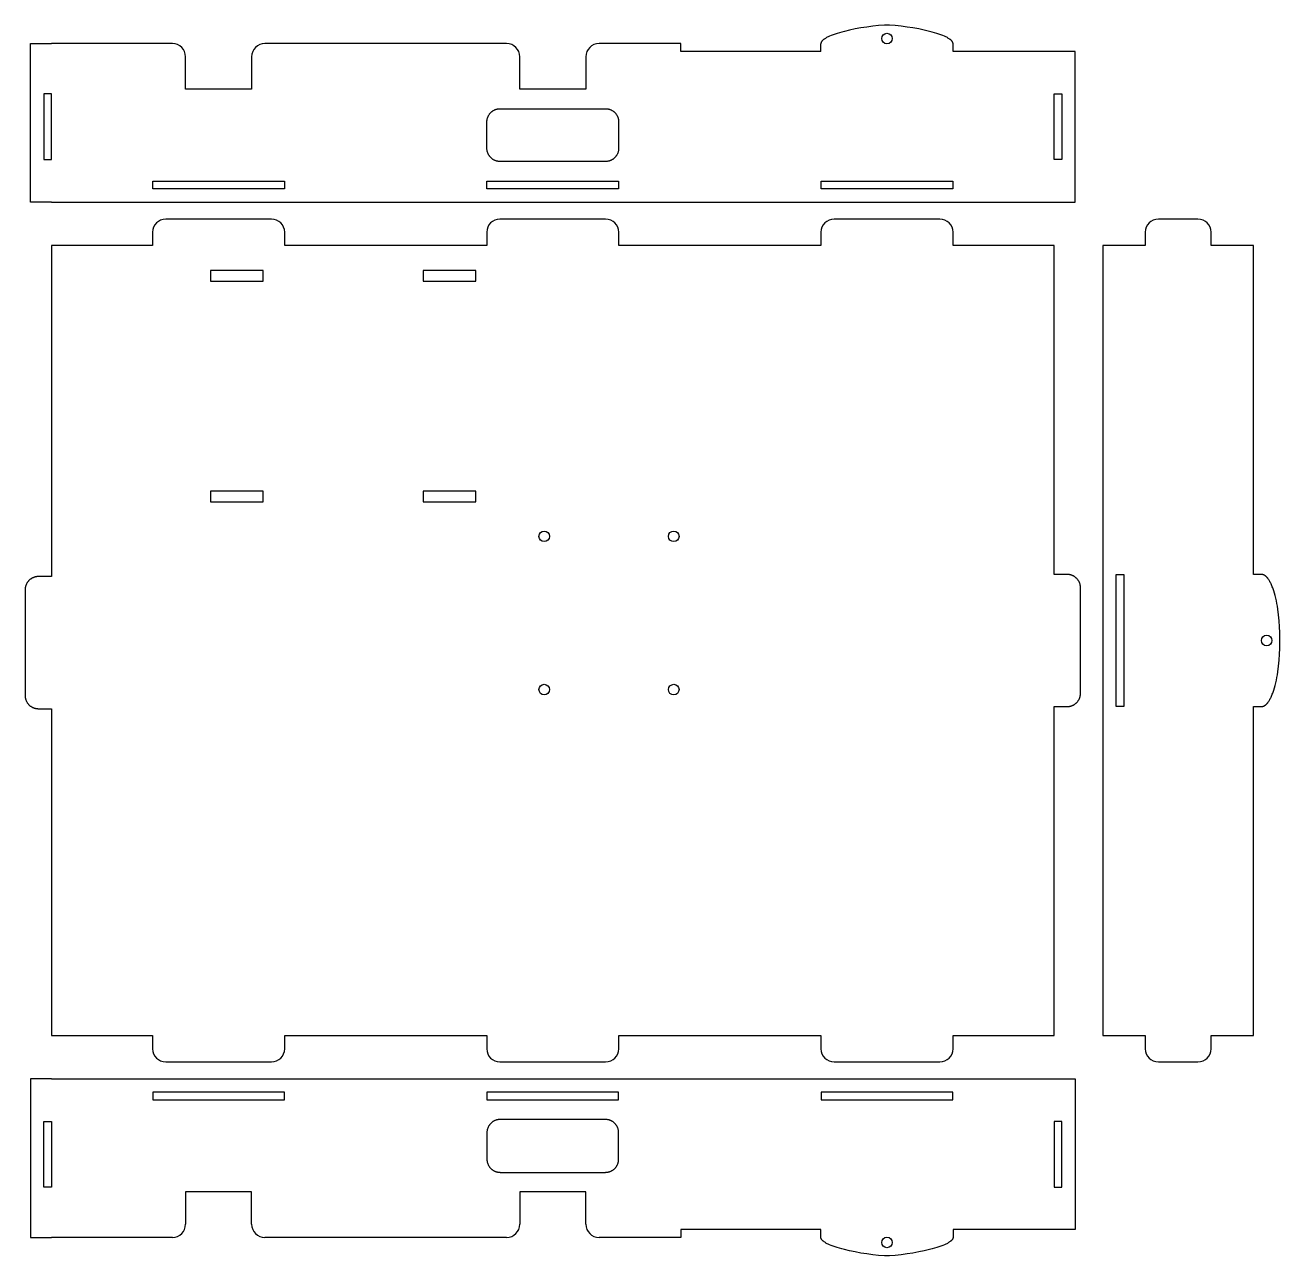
# Model space of a CAD drawing. Extents: x -843 to 66, y -43 to 423.
# Drawn here: x -409.2 to 65.7, y -43 to 422.8 of the extents above; entities that cross this region are included whole.
import ezdxf

# ---------------------------------------------------------------- set-up
doc = ezdxf.new("R2010")
doc.units = 0
doc.layers.add('MAKE2D$VISIBLE$LINES', color=7, linetype='CONTINUOUS')

msp = doc.modelspace()

# ---------------------------------------------------------------- linework, layer by layer
at = {"layer": 'MAKE2D$VISIBLE$LINES'}
for p, q in [((-84.01, 422.85), (-86.17, 422.65)), ((-82.01, 422.85), (-84.01, 422.85)), ((-79.86, 422.65), (-82.01, 422.85)), ((-106.1, 417.96), (-106.33, 417.83)), ((-105.86, 418.1), (-106.1, 417.96)), ((-105.6, 418.23), (-105.86, 418.1)), ((-105.33, 418.37), (-105.6, 418.23)), ((-105.05, 418.5), (-105.33, 418.37)), ((-104.75, 418.64), (-105.05, 418.5)), ((-104.1, 418.91), (-104.75, 418.64)), ((-103.4, 419.18), (-104.1, 418.91)), ((-102.65, 419.45), (-103.4, 419.18)), ((-101.84, 419.71), (-102.65, 419.45)), ((-100.99, 419.97), (-101.84, 419.71)), ((-100.08, 420.22), (-100.99, 419.97)), ((-99.14, 420.47), (-100.08, 420.22)), ((-97.15, 420.94), (-99.14, 420.47)), ((-95.04, 421.37), (-97.15, 420.94)), ((-92.85, 421.76), (-95.04, 421.37)), ((-90.62, 422.1), (-92.85, 421.76)), ((-88.38, 422.4), (-90.62, 422.1)), ((-86.17, 422.65), (-88.38, 422.4)), ((-77.65, 422.4), (-79.86, 422.65)), ((-75.41, 422.1), (-77.65, 422.4)), ((-73.18, 421.76), (-75.41, 422.1)), ((-70.99, 421.37), (-73.18, 421.76)), ((-68.88, 420.94), (-70.99, 421.37)), ((-66.89, 420.47), (-68.88, 420.94)), ((-65.95, 420.22), (-66.89, 420.47)), ((-65.04, 419.97), (-65.95, 420.22)), ((-64.19, 419.71), (-65.04, 419.97)), ((-63.38, 419.45), (-64.19, 419.71)), ((-62.63, 419.18), (-63.38, 419.45)), ((-61.93, 418.91), (-62.63, 419.18)), ((-61.28, 418.64), (-61.93, 418.91)), ((-60.98, 418.5), (-61.28, 418.64)), ((-60.7, 418.37), (-60.98, 418.5)), ((-60.42, 418.23), (-60.7, 418.37)), ((-60.17, 418.1), (-60.42, 418.23)), ((-59.93, 417.96), (-60.17, 418.1)), ((-59.7, 417.83), (-59.93, 417.96)), ((-407.2, 355.85), (-407.2, 415.85)), ((-407.2, 415.85), (-399.2, 415.85)), ((-353.46, 415.85), (-399.2, 415.85)), ((-226.99, 415.85), (-318.46, 415.85)), ((-161.09, 415.85), (-191.99, 415.85)), ((-161.09, 412.85), (-161.09, 415.85)), ((-108, 416.01), (-108.01, 415.99)), ((-108.01, 415.99), (-108.01, 415.96)), ((-108.01, 415.96), (-108.01, 415.93)), ((-108.01, 415.93), (-108.01, 415.9)), ((-108.01, 415.9), (-108.01, 415.87)), ((-108.01, 415.87), (-108.01, 415.85)), ((-108.01, 415.85), (-108.01, 415.75)), ((-108.01, 412.85), (-108.01, 415.75)), ((-107.99, 416.07), (-108, 416.04)), ((-108, 416.04), (-108, 416.01)), ((-107.98, 416.1), (-107.99, 416.07)), ((-107.97, 416.16), (-107.98, 416.13)), ((-107.98, 416.13), (-107.98, 416.1)), ((-107.96, 416.19), (-107.97, 416.16)), ((-107.95, 416.22), (-107.96, 416.19)), ((-107.94, 416.24), (-107.95, 416.22)), ((-107.93, 416.27), (-107.94, 416.24)), ((-107.92, 416.3), (-107.93, 416.27)), ((-107.91, 416.33), (-107.92, 416.3)), ((-107.89, 416.36), (-107.91, 416.33)), ((-107.88, 416.39), (-107.89, 416.36)), ((-107.86, 416.42), (-107.88, 416.39)), ((-107.85, 416.45), (-107.86, 416.42)), ((-107.83, 416.48), (-107.85, 416.45)), ((-107.81, 416.51), (-107.83, 416.48)), ((-107.79, 416.54), (-107.81, 416.51)), ((-107.77, 416.57), (-107.79, 416.54)), ((-107.75, 416.6), (-107.77, 416.57)), ((-107.71, 416.67), (-107.75, 416.6)), ((-107.66, 416.73), (-107.71, 416.67)), ((-107.61, 416.79), (-107.66, 416.73)), ((-107.56, 416.85), (-107.61, 416.79)), ((-107.5, 416.91), (-107.56, 416.85)), ((-107.44, 416.98), (-107.5, 416.91)), ((-107.38, 417.04), (-107.44, 416.98)), ((-107.31, 417.11), (-107.38, 417.04)), ((-107.24, 417.17), (-107.31, 417.11)), ((-107.17, 417.23), (-107.24, 417.17)), ((-107.09, 417.3), (-107.17, 417.23)), ((-107.01, 417.36), (-107.09, 417.3)), ((-106.92, 417.43), (-107.01, 417.36)), ((-106.74, 417.56), (-106.92, 417.43)), ((-106.54, 417.69), (-106.74, 417.56)), ((-106.33, 417.83), (-106.54, 417.69)), ((-59.49, 417.69), (-59.7, 417.83)), ((-59.29, 417.56), (-59.49, 417.69)), ((-59.11, 417.43), (-59.29, 417.56)), ((-59.02, 417.36), (-59.11, 417.43)), ((-58.94, 417.3), (-59.02, 417.36)), ((-58.86, 417.23), (-58.94, 417.3)), ((-58.79, 417.17), (-58.86, 417.23)), ((-58.72, 417.11), (-58.79, 417.17)), ((-58.65, 417.04), (-58.72, 417.11)), ((-58.59, 416.98), (-58.65, 417.04)), ((-58.53, 416.91), (-58.59, 416.98)), ((-58.47, 416.85), (-58.53, 416.91)), ((-58.42, 416.79), (-58.47, 416.85)), ((-58.37, 416.73), (-58.42, 416.79)), ((-58.32, 416.67), (-58.37, 416.73)), ((-58.28, 416.6), (-58.32, 416.67)), ((-58.26, 416.57), (-58.28, 416.6)), ((-58.24, 416.54), (-58.26, 416.57)), ((-58.22, 416.51), (-58.24, 416.54)), ((-58.2, 416.48), (-58.22, 416.51)), ((-58.18, 416.45), (-58.2, 416.48)), ((-58.17, 416.42), (-58.18, 416.45)), ((-58.15, 416.39), (-58.17, 416.42)), ((-58.14, 416.36), (-58.15, 416.39)), ((-58.12, 416.33), (-58.14, 416.36)), ((-58.11, 416.3), (-58.12, 416.33)), ((-58.1, 416.27), (-58.11, 416.3)), ((-58.09, 416.24), (-58.1, 416.27)), ((-58.08, 416.22), (-58.09, 416.24)), ((-58.07, 416.19), (-58.08, 416.22)), ((-58.06, 416.16), (-58.07, 416.19)), ((-58.05, 416.13), (-58.06, 416.16)), ((-58.05, 416.1), (-58.05, 416.13)), ((-58.04, 416.07), (-58.05, 416.1)), ((-58.03, 416.04), (-58.04, 416.07)), ((-58.03, 416.01), (-58.03, 416.04)), ((-58.02, 415.99), (-58.03, 416.01)), ((-58.02, 415.96), (-58.02, 415.99)), ((-58.02, 415.93), (-58.02, 415.96)), ((-58.02, 415.9), (-58.02, 415.93)), ((-58.02, 415.87), (-58.02, 415.9)), ((-58.01, 415.85), (-58.02, 415.87)), ((-58.01, 412.85), (-58.01, 415.85)), ((-348.46, 401.58), (-348.46, 410.85)), ((-323.46, 410.85), (-323.46, 401.58)), ((-221.99, 401.58), (-221.99, 410.85)), ((-196.99, 410.85), (-196.99, 401.58)), ((-108.01, 412.85), (-161.09, 412.85)), ((-11.78, 412.85), (-58.01, 412.85)), ((-11.78, 355.85), (-11.78, 412.85)), ((-348.46, 398.58), (-348.46, 401.58)), ((-323.46, 401.58), (-323.46, 398.58)), ((-221.99, 398.58), (-221.99, 401.58)), ((-196.99, 401.58), (-196.99, 398.58)), ((-399.2, 396.78), (-402.06, 396.78)), ((-402.06, 396.78), (-402.06, 371.92)), ((-399.2, 384.35), (-399.2, 396.78)), ((-323.46, 398.58), (-348.46, 398.58)), ((-196.99, 398.58), (-221.99, 398.58)), ((-19.71, 384.35), (-19.71, 396.78)), ((-19.71, 396.78), (-16.85, 396.78)), ((-16.85, 396.78), (-16.85, 371.92)), ((-233.3, 389.37), (-233.19, 389.5)), ((-233.19, 389.5), (-233.07, 389.62)), ((-233.07, 389.62), (-232.95, 389.75)), ((-232.95, 389.75), (-232.83, 389.87)), ((-232.83, 389.87), (-232.7, 389.98)), ((-232.7, 389.98), (-232.57, 390.09)), ((-232.57, 390.09), (-232.44, 390.2)), ((-232.44, 390.2), (-232.3, 390.3)), ((-232.3, 390.3), (-232.16, 390.39)), ((-232.16, 390.39), (-232.02, 390.48)), ((-232.02, 390.48), (-231.87, 390.57)), ((-231.87, 390.57), (-231.72, 390.65)), ((-231.72, 390.65), (-231.57, 390.73)), ((-231.57, 390.73), (-231.41, 390.8)), ((-231.41, 390.8), (-231.25, 390.86)), ((-231.25, 390.86), (-231.09, 390.92)), ((-231.09, 390.92), (-230.93, 390.98)), ((-230.93, 390.98), (-230.77, 391.03)), ((-230.77, 391.03), (-230.6, 391.07)), ((-230.6, 391.07), (-230.44, 391.11)), ((-230.44, 391.11), (-230.27, 391.14)), ((-230.27, 391.14), (-230.1, 391.17)), ((-230.1, 391.17), (-229.93, 391.19)), ((-229.93, 391.19), (-229.76, 391.2)), ((-229.76, 391.2), (-229.59, 391.21)), ((-229.59, 391.21), (-229.42, 391.21)), ((-229.42, 391.21), (-209.49, 391.21)), ((-209.49, 391.21), (-189.56, 391.21)), ((-189.56, 391.21), (-189.39, 391.21)), ((-189.39, 391.21), (-189.22, 391.2)), ((-189.22, 391.2), (-189.05, 391.19)), ((-189.05, 391.19), (-188.88, 391.17)), ((-188.88, 391.17), (-188.71, 391.14)), ((-188.71, 391.14), (-188.54, 391.11)), ((-188.54, 391.11), (-188.38, 391.07)), ((-188.38, 391.07), (-188.21, 391.03)), ((-188.21, 391.03), (-188.05, 390.98)), ((-188.05, 390.98), (-187.88, 390.92)), ((-187.88, 390.92), (-187.72, 390.86)), ((-187.72, 390.86), (-187.57, 390.8)), ((-187.57, 390.8), (-187.41, 390.73)), ((-187.41, 390.73), (-187.26, 390.65)), ((-187.26, 390.65), (-187.11, 390.57)), ((-187.11, 390.57), (-186.96, 390.48)), ((-186.96, 390.48), (-186.82, 390.39)), ((-186.82, 390.39), (-186.68, 390.3)), ((-186.68, 390.3), (-186.54, 390.2)), ((-186.54, 390.2), (-186.4, 390.09)), ((-186.4, 390.09), (-186.27, 389.98)), ((-186.27, 389.98), (-186.15, 389.87)), ((-186.15, 389.87), (-186.02, 389.75)), ((-186.02, 389.75), (-185.9, 389.62)), ((-185.9, 389.62), (-185.79, 389.5)), ((-185.79, 389.5), (-185.68, 389.37)), ((-234.42, 386.38), (-234.41, 386.55)), ((-234.42, 386.21), (-234.42, 386.38)), ((-234.42, 376.21), (-234.42, 386.21)), ((-234.41, 386.55), (-234.39, 386.72)), ((-234.39, 386.72), (-234.37, 386.89)), ((-234.37, 386.89), (-234.35, 387.06)), ((-234.35, 387.06), (-234.31, 387.23)), ((-234.31, 387.23), (-234.28, 387.4)), ((-234.28, 387.4), (-234.23, 387.56)), ((-234.23, 387.56), (-234.18, 387.72)), ((-234.18, 387.72), (-234.13, 387.89)), ((-234.13, 387.89), (-234.07, 388.05)), ((-234.07, 388.05), (-234.01, 388.2)), ((-234.01, 388.2), (-233.93, 388.36)), ((-233.93, 388.36), (-233.86, 388.51)), ((-233.86, 388.51), (-233.78, 388.66)), ((-233.78, 388.66), (-233.69, 388.81)), ((-233.69, 388.81), (-233.6, 388.95)), ((-233.6, 388.95), (-233.5, 389.09)), ((-233.5, 389.09), (-233.4, 389.23)), ((-233.4, 389.23), (-233.3, 389.37)), ((-185.68, 389.37), (-185.57, 389.23)), ((-185.57, 389.23), (-185.47, 389.09)), ((-185.47, 389.09), (-185.38, 388.95)), ((-185.38, 388.95), (-185.29, 388.81)), ((-185.29, 388.81), (-185.2, 388.66)), ((-185.2, 388.66), (-185.12, 388.51)), ((-185.12, 388.51), (-185.04, 388.36)), ((-185.04, 388.36), (-184.97, 388.2)), ((-184.97, 388.2), (-184.91, 388.05)), ((-184.91, 388.05), (-184.85, 387.89)), ((-184.85, 387.89), (-184.79, 387.72)), ((-184.79, 387.72), (-184.74, 387.56)), ((-184.74, 387.56), (-184.7, 387.4)), ((-184.7, 387.4), (-184.66, 387.23)), ((-184.66, 387.23), (-184.63, 387.06)), ((-184.63, 387.06), (-184.61, 386.89)), ((-184.61, 386.89), (-184.59, 386.72)), ((-184.59, 386.72), (-184.57, 386.55)), ((-184.57, 386.55), (-184.56, 386.38)), ((-184.56, 386.38), (-184.56, 386.21)), ((-184.56, 386.21), (-184.56, 376.21)), ((-399.2, 371.92), (-399.2, 384.35)), ((-19.71, 371.92), (-19.71, 384.35)), ((-234.42, 376.04), (-234.42, 376.21)), ((-234.41, 375.87), (-234.42, 376.04)), ((-234.39, 375.7), (-234.41, 375.87)), ((-234.37, 375.53), (-234.39, 375.7)), ((-234.35, 375.36), (-234.37, 375.53)), ((-234.31, 375.19), (-234.35, 375.36)), ((-234.28, 375.03), (-234.31, 375.19)), ((-184.66, 375.19), (-184.7, 375.03)), ((-184.63, 375.36), (-184.66, 375.19)), ((-184.61, 375.53), (-184.63, 375.36)), ((-184.59, 375.7), (-184.61, 375.53)), ((-184.57, 375.87), (-184.59, 375.7)), ((-184.56, 376.04), (-184.57, 375.87)), ((-184.56, 376.21), (-184.56, 376.04)), ((-402.06, 371.92), (-399.2, 371.92)), ((-234.23, 374.86), (-234.28, 375.03)), ((-234.18, 374.7), (-234.23, 374.86)), ((-234.13, 374.54), (-234.18, 374.7)), ((-234.07, 374.38), (-234.13, 374.54)), ((-234.01, 374.22), (-234.07, 374.38)), ((-233.93, 374.06), (-234.01, 374.22)), ((-233.86, 373.91), (-233.93, 374.06)), ((-233.78, 373.76), (-233.86, 373.91)), ((-233.69, 373.61), (-233.78, 373.76)), ((-233.6, 373.47), (-233.69, 373.61)), ((-233.5, 373.33), (-233.6, 373.47)), ((-233.4, 373.19), (-233.5, 373.33)), ((-233.3, 373.06), (-233.4, 373.19)), ((-233.19, 372.93), (-233.3, 373.06)), ((-233.07, 372.8), (-233.19, 372.93)), ((-232.95, 372.68), (-233.07, 372.8)), ((-232.83, 372.56), (-232.95, 372.68)), ((-232.7, 372.44), (-232.83, 372.56)), ((-232.57, 372.33), (-232.7, 372.44)), ((-232.44, 372.23), (-232.57, 372.33)), ((-232.3, 372.13), (-232.44, 372.23)), ((-232.16, 372.03), (-232.3, 372.13)), ((-232.02, 371.94), (-232.16, 372.03)), ((-231.87, 371.85), (-232.02, 371.94)), ((-231.72, 371.77), (-231.87, 371.85)), ((-231.57, 371.7), (-231.72, 371.77)), ((-231.41, 371.63), (-231.57, 371.7)), ((-231.25, 371.56), (-231.41, 371.63)), ((-231.09, 371.5), (-231.25, 371.56)), ((-230.93, 371.45), (-231.09, 371.5)), ((-230.77, 371.4), (-230.93, 371.45)), ((-230.6, 371.35), (-230.77, 371.4)), ((-230.44, 371.32), (-230.6, 371.35)), ((-230.27, 371.28), (-230.44, 371.32)), ((-230.1, 371.26), (-230.27, 371.28)), ((-229.93, 371.24), (-230.1, 371.26)), ((-229.76, 371.22), (-229.93, 371.24)), ((-229.59, 371.21), (-229.76, 371.22)), ((-229.42, 371.21), (-229.59, 371.21)), ((-209.49, 371.21), (-229.42, 371.21)), ((-189.56, 371.21), (-209.49, 371.21)), ((-189.39, 371.21), (-189.56, 371.21)), ((-189.22, 371.22), (-189.39, 371.21)), ((-189.05, 371.24), (-189.22, 371.22)), ((-188.88, 371.26), (-189.05, 371.24)), ((-188.71, 371.28), (-188.88, 371.26)), ((-188.54, 371.32), (-188.71, 371.28)), ((-188.38, 371.35), (-188.54, 371.32)), ((-188.21, 371.4), (-188.38, 371.35)), ((-188.05, 371.45), (-188.21, 371.4)), ((-187.88, 371.5), (-188.05, 371.45)), ((-187.72, 371.56), (-187.88, 371.5)), ((-187.57, 371.63), (-187.72, 371.56)), ((-187.41, 371.7), (-187.57, 371.63)), ((-187.26, 371.77), (-187.41, 371.7)), ((-187.11, 371.85), (-187.26, 371.77)), ((-186.96, 371.94), (-187.11, 371.85)), ((-186.82, 372.03), (-186.96, 371.94)), ((-186.68, 372.13), (-186.82, 372.03)), ((-186.54, 372.23), (-186.68, 372.13)), ((-186.4, 372.33), (-186.54, 372.23)), ((-186.27, 372.44), (-186.4, 372.33)), ((-186.15, 372.56), (-186.27, 372.44)), ((-186.02, 372.68), (-186.15, 372.56)), ((-185.9, 372.8), (-186.02, 372.68)), ((-185.79, 372.93), (-185.9, 372.8)), ((-185.68, 373.06), (-185.79, 372.93)), ((-185.57, 373.19), (-185.68, 373.06)), ((-185.47, 373.33), (-185.57, 373.19)), ((-185.38, 373.47), (-185.47, 373.33)), ((-185.29, 373.61), (-185.38, 373.47)), ((-185.2, 373.76), (-185.29, 373.61)), ((-185.12, 373.91), (-185.2, 373.76)), ((-185.04, 374.06), (-185.12, 373.91)), ((-184.97, 374.22), (-185.04, 374.06)), ((-184.91, 374.38), (-184.97, 374.22)), ((-184.85, 374.54), (-184.91, 374.38)), ((-184.79, 374.7), (-184.85, 374.54)), ((-184.74, 374.86), (-184.79, 374.7)), ((-184.7, 375.03), (-184.74, 374.86)), ((-16.85, 371.92), (-19.71, 371.92)), ((-360.89, 360.92), (-360.89, 363.78)), ((-360.89, 363.78), (-311.03, 363.78)), ((-311.03, 363.78), (-311.03, 360.92)), ((-234.42, 360.92), (-234.42, 363.78)), ((-234.42, 363.78), (-184.56, 363.78)), ((-184.56, 363.78), (-184.56, 360.92)), ((-107.94, 360.92), (-107.94, 363.78)), ((-107.94, 363.78), (-58.08, 363.78)), ((-58.08, 363.78), (-58.08, 360.92)), ((-311.03, 360.92), (-360.89, 360.92)), ((-184.56, 360.92), (-234.42, 360.92)), ((-58.08, 360.92), (-107.94, 360.92)), ((-399.2, 355.85), (-407.2, 355.85)), ((-399.2, 355.85), (-11.78, 355.85)), ((-335.96, 349.41), (-355.96, 349.41)), ((-315.96, 349.41), (-335.96, 349.41)), ((-209.49, 349.41), (-229.49, 349.41)), ((-189.49, 349.41), (-209.49, 349.41)), ((-83.01, 349.41), (-103.01, 349.41)), ((-63.01, 349.41), (-83.01, 349.41)), ((27.19, 349.41), (19.69, 349.41)), ((34.69, 349.41), (27.19, 349.41)), ((-360.96, 344.41), (-360.96, 339.41)), ((-310.96, 339.41), (-310.96, 344.41)), ((-234.49, 344.41), (-234.49, 339.41)), ((-184.49, 339.41), (-184.49, 344.41)), ((-108.01, 344.41), (-108.01, 339.41)), ((-58.01, 339.41), (-58.01, 344.41)), ((14.69, 344.41), (14.69, 339.41)), ((39.69, 339.41), (39.69, 344.41)), ((-360.96, 339.41), (-399.2, 339.41)), ((-399.2, 339.41), (-399.2, 214.09)), ((-234.49, 339.41), (-310.96, 339.41)), ((-108.01, 339.41), (-184.49, 339.41)), ((-19.78, 339.41), (-58.01, 339.41)), ((-19.78, 214.91), (-19.78, 339.41)), ((14.69, 339.41), (-1.31, 339.41)), ((-1.31, 339.41), (-1.31, 40.41)), ((55.69, 339.41), (39.69, 339.41)), ((55.69, 214.91), (55.69, 339.41)), ((-319.08, 329.91), (-339.08, 329.91)), ((-339.08, 329.91), (-339.08, 325.91)), ((-319.08, 325.91), (-319.08, 329.91)), ((-238.56, 329.91), (-258.56, 329.91)), ((-258.56, 329.91), (-258.56, 325.91)), ((-238.56, 325.91), (-238.56, 329.91)), ((-339.08, 325.91), (-319.08, 325.91)), ((-258.56, 325.91), (-238.56, 325.91)), ((-319.08, 246.41), (-339.08, 246.41)), ((-339.08, 246.41), (-339.08, 242.41)), ((-339.08, 242.41), (-319.08, 242.41)), ((-319.08, 242.41), (-319.08, 246.41)), ((-238.56, 246.41), (-258.56, 246.41)), ((-258.56, 246.41), (-258.56, 242.41)), ((-258.56, 242.41), (-238.56, 242.41)), ((-238.56, 242.41), (-238.56, 246.41)), ((-406.03, 213.75), (-406.19, 213.68)), ((-405.87, 213.81), (-406.03, 213.75)), ((-405.71, 213.86), (-405.87, 213.81)), ((-405.55, 213.91), (-405.71, 213.86)), ((-405.38, 213.95), (-405.55, 213.91)), ((-405.22, 213.99), (-405.38, 213.95)), ((-405.05, 214.02), (-405.22, 213.99)), ((-404.88, 214.05), (-405.05, 214.02)), ((-404.71, 214.07), (-404.88, 214.05)), ((-404.54, 214.08), (-404.71, 214.07)), ((-404.37, 214.09), (-404.54, 214.08)), ((-404.2, 214.09), (-404.37, 214.09)), ((-399.2, 214.09), (-404.2, 214.09)), ((-14.78, 214.91), (-19.78, 214.91)), ((-14.61, 214.9), (-14.78, 214.91)), ((-14.44, 214.9), (-14.61, 214.9)), ((-14.27, 214.88), (-14.44, 214.9)), ((-14.1, 214.86), (-14.27, 214.88)), ((-13.93, 214.84), (-14.1, 214.86)), ((-13.76, 214.8), (-13.93, 214.84)), ((-13.59, 214.77), (-13.76, 214.8)), ((-13.43, 214.72), (-13.59, 214.77)), ((-13.27, 214.67), (-13.43, 214.72)), ((-13.1, 214.62), (-13.27, 214.67)), ((-12.94, 214.56), (-13.1, 214.62)), ((-12.79, 214.49), (-12.94, 214.56)), ((-12.63, 214.42), (-12.79, 214.49)), ((-12.48, 214.35), (-12.63, 214.42)), ((-12.33, 214.27), (-12.48, 214.35)), ((-12.18, 214.18), (-12.33, 214.27)), ((-12.04, 214.09), (-12.18, 214.18)), ((-11.89, 213.99), (-12.04, 214.09)), ((-11.76, 213.89), (-11.89, 213.99)), ((-11.62, 213.79), (-11.76, 213.89)), ((-11.49, 213.68), (-11.62, 213.79)), ((3.76, 164.98), (3.76, 214.84)), ((3.76, 214.84), (6.62, 214.84)), ((6.62, 214.84), (6.62, 164.98)), ((58.69, 214.91), (55.69, 214.91)), ((58.73, 214.91), (58.69, 214.91)), ((58.77, 214.91), (58.73, 214.91)), ((58.81, 214.9), (58.77, 214.91)), ((58.85, 214.9), (58.81, 214.9)), ((58.89, 214.9), (58.85, 214.9)), ((58.93, 214.89), (58.89, 214.9)), ((58.96, 214.89), (58.93, 214.89)), ((59, 214.88), (58.96, 214.89)), ((59.04, 214.88), (59, 214.88)), ((59.08, 214.87), (59.04, 214.88)), ((59.12, 214.86), (59.08, 214.87)), ((59.16, 214.85), (59.12, 214.86)), ((59.2, 214.84), (59.16, 214.85)), ((59.24, 214.83), (59.2, 214.84)), ((59.28, 214.82), (59.24, 214.83)), ((59.32, 214.81), (59.28, 214.82)), ((59.36, 214.8), (59.32, 214.81)), ((59.4, 214.78), (59.36, 214.8)), ((59.44, 214.77), (59.4, 214.78)), ((59.48, 214.75), (59.44, 214.77)), ((59.56, 214.72), (59.48, 214.75)), ((59.64, 214.68), (59.56, 214.72)), ((59.72, 214.64), (59.64, 214.68)), ((59.8, 214.6), (59.72, 214.64)), ((59.88, 214.55), (59.8, 214.6)), ((59.97, 214.5), (59.88, 214.55)), ((60.05, 214.45), (59.97, 214.5)), ((60.13, 214.39), (60.05, 214.45)), ((60.21, 214.33), (60.13, 214.39)), ((60.29, 214.27), (60.21, 214.33)), ((60.37, 214.2), (60.29, 214.27)), ((60.45, 214.13), (60.37, 214.2)), ((60.54, 214.05), (60.45, 214.13)), ((60.62, 213.97), (60.54, 214.05)), ((60.7, 213.89), (60.62, 213.97)), ((60.78, 213.8), (60.7, 213.89)), ((60.86, 213.71), (60.78, 213.8)), ((60.94, 213.62), (60.86, 213.71)), ((-409.19, 209.44), (-409.2, 209.27)), ((-409.2, 209.27), (-409.2, 209.09)), ((-409.2, 209.09), (-409.2, 189.09)), ((-409.17, 209.61), (-409.19, 209.44)), ((-409.15, 209.78), (-409.17, 209.61)), ((-409.13, 209.94), (-409.15, 209.78)), ((-409.1, 210.11), (-409.13, 209.94)), ((-409.06, 210.28), (-409.1, 210.11)), ((-409.01, 210.44), (-409.06, 210.28)), ((-408.97, 210.61), (-409.01, 210.44)), ((-408.91, 210.77), (-408.97, 210.61)), ((-408.85, 210.93), (-408.91, 210.77)), ((-408.79, 211.09), (-408.85, 210.93)), ((-408.72, 211.24), (-408.79, 211.09)), ((-408.64, 211.4), (-408.72, 211.24)), ((-408.56, 211.55), (-408.64, 211.4)), ((-408.47, 211.69), (-408.56, 211.55)), ((-408.38, 211.84), (-408.47, 211.69)), ((-408.28, 211.98), (-408.38, 211.84)), ((-408.18, 212.12), (-408.28, 211.98)), ((-408.08, 212.25), (-408.18, 212.12)), ((-407.97, 212.38), (-408.08, 212.25)), ((-407.85, 212.51), (-407.97, 212.38)), ((-407.74, 212.63), (-407.85, 212.51)), ((-407.61, 212.75), (-407.74, 212.63)), ((-407.49, 212.86), (-407.61, 212.75)), ((-407.36, 212.97), (-407.49, 212.86)), ((-407.22, 213.08), (-407.36, 212.97)), ((-407.08, 213.18), (-407.22, 213.08)), ((-406.94, 213.28), (-407.08, 213.18)), ((-406.8, 213.37), (-406.94, 213.28)), ((-406.65, 213.45), (-406.8, 213.37)), ((-406.5, 213.53), (-406.65, 213.45)), ((-406.35, 213.61), (-406.5, 213.53)), ((-406.19, 213.68), (-406.35, 213.61)), ((-11.37, 213.56), (-11.49, 213.68)), ((-11.24, 213.44), (-11.37, 213.56)), ((-11.12, 213.32), (-11.24, 213.44)), ((-11.01, 213.19), (-11.12, 213.32)), ((-10.9, 213.06), (-11.01, 213.19)), ((-10.79, 212.93), (-10.9, 213.06)), ((-10.69, 212.79), (-10.79, 212.93)), ((-10.6, 212.65), (-10.69, 212.79)), ((-10.51, 212.51), (-10.6, 212.65)), ((-10.42, 212.36), (-10.51, 212.51)), ((-10.34, 212.21), (-10.42, 212.36)), ((-10.26, 212.06), (-10.34, 212.21)), ((-10.19, 211.9), (-10.26, 212.06)), ((-10.13, 211.74), (-10.19, 211.9)), ((-10.07, 211.58), (-10.13, 211.74)), ((-10.01, 211.42), (-10.07, 211.58)), ((-9.96, 211.26), (-10.01, 211.42)), ((-9.92, 211.09), (-9.96, 211.26)), ((-9.88, 210.93), (-9.92, 211.09)), ((-9.85, 210.76), (-9.88, 210.93)), ((-9.82, 210.59), (-9.85, 210.76)), ((-9.8, 210.42), (-9.82, 210.59)), ((-9.79, 210.25), (-9.8, 210.42)), ((-9.78, 210.08), (-9.79, 210.25)), ((-9.78, 209.91), (-9.78, 210.08)), ((-9.78, 189.91), (-9.78, 209.91)), ((61.03, 213.52), (60.94, 213.62)), ((61.11, 213.42), (61.03, 213.52)), ((61.19, 213.32), (61.11, 213.42)), ((61.27, 213.21), (61.19, 213.32)), ((61.43, 212.98), (61.27, 213.21)), ((61.59, 212.74), (61.43, 212.98)), ((61.75, 212.48), (61.59, 212.74)), ((61.91, 212.2), (61.75, 212.48)), ((62.06, 211.92), (61.91, 212.2)), ((62.22, 211.61), (62.06, 211.92)), ((62.37, 211.3), (62.22, 211.61)), ((62.52, 210.96), (62.37, 211.3)), ((62.67, 210.62), (62.52, 210.96)), ((62.82, 210.26), (62.67, 210.62)), ((62.96, 209.88), (62.82, 210.26)), ((63.1, 209.5), (62.96, 209.88)), ((63.38, 208.68), (63.1, 209.5)), ((63.64, 207.82), (63.38, 208.68)), ((63.89, 206.91), (63.64, 207.82)), ((64.13, 205.96), (63.89, 206.91)), ((64.35, 204.97), (64.13, 205.96)), ((64.55, 203.95), (64.35, 204.97)), ((64.74, 202.9), (64.55, 203.95)), ((64.91, 201.82), (64.74, 202.9)), ((65.2, 199.62), (64.91, 201.82)), ((65.42, 197.37), (65.2, 199.62)), ((65.58, 195.11), (65.42, 197.37)), ((65.66, 192.88), (65.58, 195.11)), ((65.69, 190.71), (65.66, 192.88)), ((65.69, 189.91), (65.69, 190.71)), ((-409.2, 189.09), (-409.2, 169.09)), ((-9.78, 169.91), (-9.78, 189.91)), ((65.58, 184.7), (65.66, 186.93)), ((65.66, 186.93), (65.69, 189.11)), ((65.69, 189.11), (65.69, 189.91)), ((65.2, 180.2), (65.42, 182.45)), ((65.42, 182.45), (65.58, 184.7)), ((64.35, 174.84), (64.55, 175.87)), ((64.55, 175.87), (64.74, 176.92)), ((64.74, 176.92), (64.91, 177.99)), ((64.91, 177.99), (65.2, 180.2)), ((63.1, 170.32), (63.38, 171.13)), ((63.38, 171.13), (63.64, 172)), ((63.64, 172), (63.89, 172.9)), ((63.89, 172.9), (64.13, 173.85)), ((64.13, 173.85), (64.35, 174.84)), ((-409.2, 169.09), (-409.2, 168.92)), ((-409.2, 168.92), (-409.19, 168.75)), ((-409.19, 168.75), (-409.17, 168.58)), ((-409.17, 168.58), (-409.15, 168.41)), ((-409.15, 168.41), (-409.13, 168.25)), ((-409.13, 168.25), (-409.1, 168.08)), ((-409.1, 168.08), (-409.06, 167.91)), ((-409.06, 167.91), (-409.01, 167.75)), ((-409.01, 167.75), (-408.97, 167.58)), ((-408.97, 167.58), (-408.91, 167.42)), ((-408.91, 167.42), (-408.85, 167.26)), ((-408.85, 167.26), (-408.79, 167.1)), ((-408.79, 167.1), (-408.72, 166.95)), ((-408.72, 166.95), (-408.64, 166.79)), ((-408.64, 166.79), (-408.56, 166.64)), ((-408.56, 166.64), (-408.47, 166.5)), ((-408.47, 166.5), (-408.38, 166.35)), ((-408.38, 166.35), (-408.28, 166.21)), ((-11.49, 166.14), (-11.37, 166.25)), ((-11.37, 166.25), (-11.24, 166.37)), ((-11.24, 166.37), (-11.12, 166.5)), ((-11.12, 166.5), (-11.01, 166.62)), ((-11.01, 166.62), (-10.9, 166.75)), ((-10.9, 166.75), (-10.79, 166.89)), ((-10.79, 166.89), (-10.69, 167.02)), ((-10.69, 167.02), (-10.6, 167.17)), ((-10.6, 167.17), (-10.51, 167.31)), ((-10.51, 167.31), (-10.42, 167.46)), ((-10.42, 167.46), (-10.34, 167.61)), ((-10.34, 167.61), (-10.26, 167.76)), ((-10.26, 167.76), (-10.19, 167.92)), ((-10.19, 167.92), (-10.13, 168.07)), ((-10.13, 168.07), (-10.07, 168.23)), ((-10.07, 168.23), (-10.01, 168.4)), ((-10.01, 168.4), (-9.96, 168.56)), ((-9.96, 168.56), (-9.92, 168.72)), ((-9.92, 168.72), (-9.88, 168.89)), ((-9.88, 168.89), (-9.85, 169.06)), ((-9.85, 169.06), (-9.82, 169.23)), ((-9.82, 169.23), (-9.8, 169.4)), ((-9.8, 169.4), (-9.79, 169.57)), ((-9.79, 169.57), (-9.78, 169.74)), ((-9.78, 169.74), (-9.78, 169.91)), ((60.94, 166.19), (61.03, 166.29)), ((61.03, 166.29), (61.11, 166.39)), ((61.11, 166.39), (61.19, 166.5)), ((61.19, 166.5), (61.27, 166.61)), ((61.27, 166.61), (61.43, 166.84)), ((61.43, 166.84), (61.59, 167.08)), ((61.59, 167.08), (61.75, 167.34)), ((61.75, 167.34), (61.91, 167.61)), ((61.91, 167.61), (62.06, 167.9)), ((62.06, 167.9), (62.22, 168.2)), ((62.22, 168.2), (62.37, 168.52)), ((62.37, 168.52), (62.52, 168.85)), ((62.52, 168.85), (62.67, 169.2)), ((62.67, 169.2), (62.82, 169.56)), ((62.82, 169.56), (62.96, 169.93)), ((62.96, 169.93), (63.1, 170.32)), ((-408.28, 166.21), (-408.18, 166.07)), ((-408.18, 166.07), (-408.08, 165.94)), ((-408.08, 165.94), (-407.97, 165.81)), ((-407.97, 165.81), (-407.85, 165.68)), ((-407.85, 165.68), (-407.74, 165.56)), ((-407.74, 165.56), (-407.61, 165.44)), ((-407.61, 165.44), (-407.49, 165.33)), ((-407.49, 165.33), (-407.36, 165.22)), ((-407.36, 165.22), (-407.22, 165.11)), ((-407.22, 165.11), (-407.08, 165.01)), ((-407.08, 165.01), (-406.94, 164.91)), ((-406.94, 164.91), (-406.8, 164.82)), ((-406.8, 164.82), (-406.65, 164.74)), ((-406.65, 164.74), (-406.5, 164.66)), ((-406.5, 164.66), (-406.35, 164.58)), ((-406.35, 164.58), (-406.19, 164.51)), ((-406.19, 164.51), (-406.03, 164.44)), ((-406.03, 164.44), (-405.87, 164.38)), ((-405.87, 164.38), (-405.71, 164.33)), ((-405.71, 164.33), (-405.55, 164.28)), ((-405.55, 164.28), (-405.38, 164.24)), ((-405.38, 164.24), (-405.22, 164.2)), ((-405.22, 164.2), (-405.05, 164.17)), ((-405.05, 164.17), (-404.88, 164.14)), ((-404.88, 164.14), (-404.71, 164.12)), ((-404.71, 164.12), (-404.54, 164.11)), ((-404.54, 164.11), (-404.37, 164.1)), ((-404.37, 164.1), (-404.2, 164.09)), ((-404.2, 164.09), (-399.2, 164.09)), ((-399.2, 164.09), (-399.2, 40.41)), ((-19.78, 40.41), (-19.78, 164.91)), ((-19.78, 164.91), (-14.78, 164.91)), ((-14.78, 164.91), (-14.61, 164.91)), ((-14.61, 164.91), (-14.44, 164.92)), ((-14.44, 164.92), (-14.27, 164.93)), ((-14.27, 164.93), (-14.1, 164.95)), ((-14.1, 164.95), (-13.93, 164.98)), ((-13.93, 164.98), (-13.76, 165.01)), ((-13.76, 165.01), (-13.59, 165.05)), ((-13.59, 165.05), (-13.43, 165.09)), ((-13.43, 165.09), (-13.27, 165.14)), ((-13.27, 165.14), (-13.1, 165.2)), ((-13.1, 165.2), (-12.94, 165.26)), ((-12.94, 165.26), (-12.79, 165.32)), ((-12.79, 165.32), (-12.63, 165.39)), ((-12.63, 165.39), (-12.48, 165.47)), ((-12.48, 165.47), (-12.33, 165.55)), ((-12.33, 165.55), (-12.18, 165.64)), ((-12.18, 165.64), (-12.04, 165.73)), ((-12.04, 165.73), (-11.89, 165.82)), ((-11.89, 165.82), (-11.76, 165.92)), ((-11.76, 165.92), (-11.62, 166.03)), ((-11.62, 166.03), (-11.49, 166.14)), ((6.62, 164.98), (3.76, 164.98)), ((55.69, 40.41), (55.69, 164.91)), ((55.69, 164.91), (58.69, 164.91)), ((58.69, 164.91), (58.73, 164.91)), ((58.73, 164.91), (58.77, 164.91)), ((58.77, 164.91), (58.81, 164.91)), ((58.81, 164.91), (58.85, 164.91)), ((58.85, 164.91), (58.89, 164.92)), ((58.89, 164.92), (58.93, 164.92)), ((58.93, 164.92), (58.96, 164.93)), ((58.96, 164.93), (59, 164.93)), ((59, 164.93), (59.04, 164.94)), ((59.04, 164.94), (59.08, 164.95)), ((59.08, 164.95), (59.12, 164.95)), ((59.12, 164.95), (59.16, 164.96)), ((59.16, 164.96), (59.2, 164.97)), ((59.2, 164.97), (59.24, 164.98)), ((59.24, 164.98), (59.28, 164.99)), ((59.28, 164.99), (59.32, 165.01)), ((59.32, 165.01), (59.36, 165.02)), ((59.36, 165.02), (59.4, 165.03)), ((59.4, 165.03), (59.44, 165.05)), ((59.44, 165.05), (59.48, 165.06)), ((59.48, 165.06), (59.56, 165.1)), ((59.56, 165.1), (59.64, 165.13)), ((59.64, 165.13), (59.72, 165.17)), ((59.72, 165.17), (59.8, 165.22)), ((59.8, 165.22), (59.88, 165.26)), ((59.88, 165.26), (59.97, 165.31)), ((59.97, 165.31), (60.05, 165.37)), ((60.05, 165.37), (60.13, 165.42)), ((60.13, 165.42), (60.21, 165.48)), ((60.21, 165.48), (60.29, 165.55)), ((60.29, 165.55), (60.37, 165.62)), ((60.37, 165.62), (60.45, 165.69)), ((60.45, 165.69), (60.54, 165.76)), ((60.54, 165.76), (60.62, 165.84)), ((60.62, 165.84), (60.7, 165.92)), ((60.7, 165.92), (60.78, 166.01)), ((60.78, 166.01), (60.86, 166.1)), ((60.86, 166.1), (60.94, 166.19)), ((-399.2, 40.41), (-360.96, 40.41)), ((-360.96, 40.41), (-360.96, 35.41)), ((-310.96, 40.41), (-234.49, 40.41)), ((-310.96, 35.41), (-310.96, 40.41)), ((-234.49, 40.41), (-234.49, 35.41)), ((-184.49, 40.41), (-108.01, 40.41)), ((-184.49, 35.41), (-184.49, 40.41)), ((-108.01, 40.41), (-108.01, 35.41)), ((-58.01, 40.41), (-19.78, 40.41)), ((-58.01, 35.41), (-58.01, 40.41)), ((-1.31, 40.41), (14.69, 40.41)), ((14.69, 40.41), (14.69, 35.41)), ((39.69, 35.41), (39.69, 40.41)), ((39.69, 40.41), (55.69, 40.41)), ((-355.96, 30.41), (-335.96, 30.41)), ((-335.96, 30.41), (-315.96, 30.41)), ((-229.49, 30.41), (-209.49, 30.41)), ((-209.49, 30.41), (-189.49, 30.41)), ((-103.01, 30.41), (-83.01, 30.41)), ((-83.01, 30.41), (-63.01, 30.41)), ((19.69, 30.41), (27.19, 30.41)), ((27.19, 30.41), (34.69, 30.41)), ((-399.2, 23.97), (-407.2, 23.97)), ((-407.2, 23.97), (-407.2, -36.03)), ((-399.2, 23.97), (-11.78, 23.97)), ((-11.78, 23.97), (-11.78, -33.03)), ((-311.03, 18.9), (-360.89, 18.9)), ((-360.89, 18.9), (-360.89, 16.04)), ((-360.89, 16.04), (-311.03, 16.04)), ((-311.03, 16.04), (-311.03, 18.9)), ((-184.56, 18.9), (-234.42, 18.9)), ((-234.42, 18.9), (-234.42, 16.04)), ((-234.42, 16.04), (-184.56, 16.04)), ((-184.56, 16.04), (-184.56, 18.9)), ((-58.08, 18.9), (-107.94, 18.9)), ((-107.94, 18.9), (-107.94, 16.04)), ((-107.94, 16.04), (-58.08, 16.04)), ((-58.08, 16.04), (-58.08, 18.9)), ((-402.06, -16.96), (-402.06, 7.9)), ((-402.06, 7.9), (-399.2, 7.9)), ((-399.2, 7.9), (-399.2, -4.53)), ((-234.28, 4.79), (-234.31, 4.62)), ((-234.23, 4.95), (-234.28, 4.79)), ((-234.18, 5.12), (-234.23, 4.95)), ((-234.13, 5.28), (-234.18, 5.12)), ((-234.07, 5.44), (-234.13, 5.28)), ((-234.01, 5.6), (-234.07, 5.44)), ((-233.93, 5.75), (-234.01, 5.6)), ((-233.86, 5.9), (-233.93, 5.75)), ((-233.78, 6.05), (-233.86, 5.9)), ((-233.69, 6.2), (-233.78, 6.05)), ((-233.6, 6.35), (-233.69, 6.2)), ((-233.5, 6.49), (-233.6, 6.35)), ((-233.4, 6.63), (-233.5, 6.49)), ((-233.3, 6.76), (-233.4, 6.63)), ((-233.19, 6.89), (-233.3, 6.76)), ((-233.07, 7.02), (-233.19, 6.89)), ((-232.95, 7.14), (-233.07, 7.02)), ((-232.83, 7.26), (-232.95, 7.14)), ((-232.7, 7.37), (-232.83, 7.26)), ((-232.57, 7.48), (-232.7, 7.37)), ((-232.44, 7.59), (-232.57, 7.48)), ((-232.3, 7.69), (-232.44, 7.59)), ((-232.16, 7.79), (-232.3, 7.69)), ((-232.02, 7.88), (-232.16, 7.79)), ((-231.87, 7.96), (-232.02, 7.88)), ((-231.72, 8.04), (-231.87, 7.96)), ((-231.57, 8.12), (-231.72, 8.04)), ((-231.41, 8.19), (-231.57, 8.12)), ((-231.25, 8.26), (-231.41, 8.19)), ((-231.09, 8.32), (-231.25, 8.26)), ((-230.93, 8.37), (-231.09, 8.32)), ((-230.77, 8.42), (-230.93, 8.37)), ((-230.6, 8.46), (-230.77, 8.42)), ((-230.44, 8.5), (-230.6, 8.46)), ((-230.27, 8.53), (-230.44, 8.5)), ((-230.1, 8.56), (-230.27, 8.53)), ((-229.93, 8.58), (-230.1, 8.56)), ((-229.76, 8.59), (-229.93, 8.58)), ((-229.59, 8.6), (-229.76, 8.59)), ((-229.42, 8.6), (-229.59, 8.6)), ((-209.49, 8.6), (-229.42, 8.6)), ((-189.56, 8.6), (-209.49, 8.6)), ((-189.39, 8.6), (-189.56, 8.6)), ((-189.22, 8.59), (-189.39, 8.6)), ((-189.05, 8.58), (-189.22, 8.59)), ((-188.88, 8.56), (-189.05, 8.58)), ((-188.71, 8.53), (-188.88, 8.56)), ((-188.54, 8.5), (-188.71, 8.53)), ((-188.38, 8.46), (-188.54, 8.5)), ((-188.21, 8.42), (-188.38, 8.46)), ((-188.05, 8.37), (-188.21, 8.42)), ((-187.88, 8.32), (-188.05, 8.37)), ((-187.72, 8.26), (-187.88, 8.32)), ((-187.57, 8.19), (-187.72, 8.26)), ((-187.41, 8.12), (-187.57, 8.19)), ((-187.26, 8.04), (-187.41, 8.12)), ((-187.11, 7.96), (-187.26, 8.04)), ((-186.96, 7.88), (-187.11, 7.96)), ((-186.82, 7.79), (-186.96, 7.88)), ((-186.68, 7.69), (-186.82, 7.79)), ((-186.54, 7.59), (-186.68, 7.69)), ((-186.4, 7.48), (-186.54, 7.59)), ((-186.27, 7.37), (-186.4, 7.48)), ((-186.15, 7.26), (-186.27, 7.37)), ((-186.02, 7.14), (-186.15, 7.26)), ((-185.9, 7.02), (-186.02, 7.14)), ((-185.79, 6.89), (-185.9, 7.02)), ((-185.68, 6.76), (-185.79, 6.89)), ((-185.57, 6.63), (-185.68, 6.76)), ((-185.47, 6.49), (-185.57, 6.63)), ((-185.38, 6.35), (-185.47, 6.49)), ((-185.29, 6.2), (-185.38, 6.35)), ((-185.2, 6.05), (-185.29, 6.2)), ((-185.12, 5.9), (-185.2, 6.05)), ((-185.04, 5.75), (-185.12, 5.9)), ((-184.97, 5.6), (-185.04, 5.75)), ((-184.91, 5.44), (-184.97, 5.6)), ((-184.85, 5.28), (-184.91, 5.44)), ((-184.79, 5.12), (-184.85, 5.28)), ((-184.74, 4.95), (-184.79, 5.12)), ((-184.7, 4.79), (-184.74, 4.95)), ((-184.66, 4.62), (-184.7, 4.79)), ((-16.85, 7.9), (-19.71, 7.9)), ((-19.71, 7.9), (-19.71, -4.53)), ((-16.85, -16.96), (-16.85, 7.9)), ((-234.41, 3.95), (-234.42, 3.77)), ((-234.42, 3.77), (-234.42, 3.6)), ((-234.42, 3.6), (-234.42, -6.4)), ((-234.39, 4.12), (-234.41, 3.95)), ((-234.37, 4.28), (-234.39, 4.12)), ((-234.35, 4.45), (-234.37, 4.28)), ((-234.31, 4.62), (-234.35, 4.45)), ((-184.63, 4.45), (-184.66, 4.62)), ((-184.61, 4.28), (-184.63, 4.45)), ((-184.59, 4.12), (-184.61, 4.28)), ((-184.57, 3.95), (-184.59, 4.12)), ((-184.56, 3.77), (-184.57, 3.95)), ((-184.56, 3.6), (-184.56, 3.77)), ((-184.56, -6.4), (-184.56, 3.6)), ((-399.2, -4.53), (-399.2, -16.96)), ((-19.71, -4.53), (-19.71, -16.96)), ((-234.42, -6.4), (-234.42, -6.57)), ((-234.42, -6.57), (-234.41, -6.74)), ((-234.41, -6.74), (-234.39, -6.91)), ((-234.39, -6.91), (-234.37, -7.08)), ((-234.37, -7.08), (-234.35, -7.25)), ((-234.35, -7.25), (-234.31, -7.41)), ((-234.31, -7.41), (-234.28, -7.58)), ((-234.28, -7.58), (-234.23, -7.74)), ((-234.23, -7.74), (-234.18, -7.91)), ((-234.18, -7.91), (-234.13, -8.07)), ((-234.13, -8.07), (-234.07, -8.23)), ((-234.07, -8.23), (-234.01, -8.39)), ((-234.01, -8.39), (-233.93, -8.54)), ((-233.93, -8.54), (-233.86, -8.7)), ((-233.86, -8.7), (-233.78, -8.85)), ((-233.78, -8.85), (-233.69, -8.99)), ((-233.69, -8.99), (-233.6, -9.14)), ((-233.6, -9.14), (-233.5, -9.28)), ((-233.5, -9.28), (-233.4, -9.42)), ((-233.4, -9.42), (-233.3, -9.55)), ((-185.68, -9.55), (-185.57, -9.42)), ((-185.57, -9.42), (-185.47, -9.28)), ((-185.47, -9.28), (-185.38, -9.14)), ((-185.38, -9.14), (-185.29, -8.99)), ((-185.29, -8.99), (-185.2, -8.85)), ((-185.2, -8.85), (-185.12, -8.7)), ((-185.12, -8.7), (-185.04, -8.54)), ((-185.04, -8.54), (-184.97, -8.39)), ((-184.97, -8.39), (-184.91, -8.23)), ((-184.91, -8.23), (-184.85, -8.07)), ((-184.85, -8.07), (-184.79, -7.91)), ((-184.79, -7.91), (-184.74, -7.74)), ((-184.74, -7.74), (-184.7, -7.58)), ((-184.7, -7.58), (-184.66, -7.41)), ((-184.66, -7.41), (-184.63, -7.25)), ((-184.63, -7.25), (-184.61, -7.08)), ((-184.61, -7.08), (-184.59, -6.91)), ((-184.59, -6.91), (-184.57, -6.74)), ((-184.57, -6.74), (-184.56, -6.57)), ((-184.56, -6.57), (-184.56, -6.4)), ((-233.3, -9.55), (-233.19, -9.68)), ((-233.19, -9.68), (-233.07, -9.81)), ((-233.07, -9.81), (-232.95, -9.93)), ((-232.95, -9.93), (-232.83, -10.05)), ((-232.83, -10.05), (-232.7, -10.16)), ((-232.7, -10.16), (-232.57, -10.27)), ((-232.57, -10.27), (-232.44, -10.38)), ((-232.44, -10.38), (-232.3, -10.48)), ((-232.3, -10.48), (-232.16, -10.58)), ((-232.16, -10.58), (-232.02, -10.67)), ((-232.02, -10.67), (-231.87, -10.75)), ((-231.87, -10.75), (-231.72, -10.84)), ((-231.72, -10.84), (-231.57, -10.91)), ((-231.57, -10.91), (-231.41, -10.98)), ((-231.41, -10.98), (-231.25, -11.05)), ((-231.25, -11.05), (-231.09, -11.11)), ((-231.09, -11.11), (-230.93, -11.16)), ((-230.93, -11.16), (-230.77, -11.21)), ((-230.77, -11.21), (-230.6, -11.25)), ((-230.6, -11.25), (-230.44, -11.29)), ((-230.44, -11.29), (-230.27, -11.32)), ((-230.27, -11.32), (-230.1, -11.35)), ((-230.1, -11.35), (-229.93, -11.37)), ((-229.93, -11.37), (-229.76, -11.38)), ((-229.76, -11.38), (-229.59, -11.39)), ((-229.59, -11.39), (-229.42, -11.4)), ((-229.42, -11.4), (-209.49, -11.4)), ((-209.49, -11.4), (-189.56, -11.4)), ((-189.56, -11.4), (-189.39, -11.39)), ((-189.39, -11.39), (-189.22, -11.38)), ((-189.22, -11.38), (-189.05, -11.37)), ((-189.05, -11.37), (-188.88, -11.35)), ((-188.88, -11.35), (-188.71, -11.32)), ((-188.71, -11.32), (-188.54, -11.29)), ((-188.54, -11.29), (-188.38, -11.25)), ((-188.38, -11.25), (-188.21, -11.21)), ((-188.21, -11.21), (-188.05, -11.16)), ((-188.05, -11.16), (-187.88, -11.11)), ((-187.88, -11.11), (-187.72, -11.05)), ((-187.72, -11.05), (-187.57, -10.98)), ((-187.57, -10.98), (-187.41, -10.91)), ((-187.41, -10.91), (-187.26, -10.84)), ((-187.26, -10.84), (-187.11, -10.75)), ((-187.11, -10.75), (-186.96, -10.67)), ((-186.96, -10.67), (-186.82, -10.58)), ((-186.82, -10.58), (-186.68, -10.48)), ((-186.68, -10.48), (-186.54, -10.38)), ((-186.54, -10.38), (-186.4, -10.27)), ((-186.4, -10.27), (-186.27, -10.16)), ((-186.27, -10.16), (-186.15, -10.05)), ((-186.15, -10.05), (-186.02, -9.93)), ((-186.02, -9.93), (-185.9, -9.81)), ((-185.9, -9.81), (-185.79, -9.68)), ((-185.79, -9.68), (-185.68, -9.55)), ((-399.2, -16.96), (-402.06, -16.96)), ((-323.46, -18.76), (-348.46, -18.76)), ((-348.46, -18.76), (-348.46, -21.76)), ((-323.46, -21.76), (-323.46, -18.76)), ((-196.99, -18.76), (-221.99, -18.76)), ((-221.99, -18.76), (-221.99, -21.76)), ((-196.99, -21.76), (-196.99, -18.76)), ((-19.71, -16.96), (-16.85, -16.96)), ((-348.46, -21.76), (-348.46, -31.03)), ((-323.46, -31.03), (-323.46, -21.76)), ((-221.99, -21.76), (-221.99, -31.03)), ((-196.99, -31.03), (-196.99, -21.76)), ((-108.01, -33.03), (-161.09, -33.03)), ((-161.09, -33.03), (-161.09, -36.03)), ((-108.01, -36.03), (-108.01, -33.03)), ((-11.78, -33.03), (-58.01, -33.03)), ((-58.01, -33.03), (-58.01, -36.03)), ((-407.2, -36.03), (-399.2, -36.03)), ((-353.46, -36.03), (-399.2, -36.03)), ((-226.99, -36.03), (-318.46, -36.03)), ((-161.09, -36.03), (-191.99, -36.03)), ((-108.01, -36.06), (-108.01, -36.03)), ((-108.01, -36.09), (-108.01, -36.06)), ((-108.01, -36.11), (-108.01, -36.09)), ((-108.01, -36.14), (-108.01, -36.11)), ((-108.01, -36.17), (-108.01, -36.14)), ((-108, -36.2), (-108.01, -36.17)), ((-108, -36.23), (-108, -36.2)), ((-107.99, -36.26), (-108, -36.23)), ((-107.98, -36.28), (-107.99, -36.26)), ((-107.98, -36.31), (-107.98, -36.28)), ((-107.97, -36.34), (-107.98, -36.31)), ((-107.96, -36.37), (-107.97, -36.34)), ((-107.95, -36.4), (-107.96, -36.37)), ((-107.94, -36.43), (-107.95, -36.4)), ((-107.93, -36.46), (-107.94, -36.43)), ((-107.92, -36.49), (-107.93, -36.46)), ((-107.91, -36.52), (-107.92, -36.49)), ((-107.89, -36.55), (-107.91, -36.52)), ((-107.88, -36.58), (-107.89, -36.55)), ((-107.86, -36.61), (-107.88, -36.58)), ((-107.85, -36.64), (-107.86, -36.61)), ((-107.83, -36.67), (-107.85, -36.64)), ((-107.81, -36.7), (-107.83, -36.67)), ((-107.79, -36.73), (-107.81, -36.7)), ((-107.77, -36.76), (-107.79, -36.73)), ((-107.75, -36.79), (-107.77, -36.76)), ((-107.71, -36.85), (-107.75, -36.79)), ((-107.66, -36.91), (-107.71, -36.85)), ((-107.61, -36.97), (-107.66, -36.91)), ((-107.56, -37.04), (-107.61, -36.97)), ((-107.5, -37.1), (-107.56, -37.04)), ((-107.44, -37.16), (-107.5, -37.1)), ((-107.38, -37.23), (-107.44, -37.16)), ((-107.31, -37.29), (-107.38, -37.23)), ((-107.24, -37.35), (-107.31, -37.29)), ((-107.17, -37.42), (-107.24, -37.35)), ((-107.09, -37.48), (-107.17, -37.42)), ((-107.01, -37.55), (-107.09, -37.48)), ((-106.92, -37.61), (-107.01, -37.55)), ((-106.74, -37.75), (-106.92, -37.61)), ((-106.54, -37.88), (-106.74, -37.75)), ((-106.33, -38.01), (-106.54, -37.88)), ((-59.49, -37.88), (-59.7, -38.01)), ((-59.29, -37.75), (-59.49, -37.88)), ((-59.11, -37.61), (-59.29, -37.75)), ((-59.02, -37.55), (-59.11, -37.61)), ((-58.94, -37.48), (-59.02, -37.55)), ((-58.86, -37.42), (-58.94, -37.48)), ((-58.79, -37.35), (-58.86, -37.42)), ((-58.72, -37.29), (-58.79, -37.35)), ((-58.65, -37.23), (-58.72, -37.29)), ((-58.59, -37.16), (-58.65, -37.23)), ((-58.53, -37.1), (-58.59, -37.16)), ((-58.47, -37.04), (-58.53, -37.1)), ((-58.42, -36.97), (-58.47, -37.04)), ((-58.37, -36.91), (-58.42, -36.97)), ((-58.32, -36.85), (-58.37, -36.91)), ((-58.28, -36.79), (-58.32, -36.85)), ((-58.26, -36.76), (-58.28, -36.79)), ((-58.24, -36.73), (-58.26, -36.76)), ((-58.22, -36.7), (-58.24, -36.73)), ((-58.2, -36.67), (-58.22, -36.7)), ((-58.18, -36.64), (-58.2, -36.67)), ((-58.17, -36.61), (-58.18, -36.64)), ((-58.15, -36.58), (-58.17, -36.61)), ((-58.14, -36.55), (-58.15, -36.58)), ((-58.12, -36.52), (-58.14, -36.55)), ((-58.11, -36.49), (-58.12, -36.52)), ((-58.1, -36.46), (-58.11, -36.49)), ((-58.09, -36.43), (-58.1, -36.46)), ((-58.08, -36.4), (-58.09, -36.43)), ((-58.07, -36.37), (-58.08, -36.4)), ((-58.06, -36.34), (-58.07, -36.37)), ((-58.05, -36.31), (-58.06, -36.34)), ((-58.04, -36.26), (-58.05, -36.28)), ((-58.05, -36.28), (-58.05, -36.31)), ((-58.03, -36.23), (-58.04, -36.26)), ((-58.02, -36.17), (-58.03, -36.2)), ((-58.03, -36.2), (-58.03, -36.23)), ((-58.01, -36.03), (-58.02, -36.06)), ((-58.02, -36.06), (-58.02, -36.09)), ((-58.02, -36.09), (-58.02, -36.11)), ((-58.02, -36.11), (-58.02, -36.14)), ((-58.02, -36.14), (-58.02, -36.17)), ((-106.1, -38.15), (-106.33, -38.01)), ((-105.86, -38.28), (-106.1, -38.15)), ((-105.6, -38.42), (-105.86, -38.28)), ((-105.33, -38.55), (-105.6, -38.42)), ((-105.05, -38.69), (-105.33, -38.55)), ((-104.75, -38.82), (-105.05, -38.69)), ((-104.1, -39.09), (-104.75, -38.82)), ((-103.4, -39.36), (-104.1, -39.09)), ((-102.65, -39.63), (-103.4, -39.36)), ((-101.84, -39.89), (-102.65, -39.63)), ((-100.99, -40.15), (-101.84, -39.89)), ((-100.08, -40.41), (-100.99, -40.15)), ((-99.14, -40.65), (-100.08, -40.41)), ((-97.15, -41.12), (-99.14, -40.65)), ((-95.04, -41.55), (-97.15, -41.12)), ((-92.85, -41.94), (-95.04, -41.55)), ((-90.62, -42.29), (-92.85, -41.94)), ((-88.38, -42.58), (-90.62, -42.29)), ((-86.17, -42.83), (-88.38, -42.58)), ((-77.65, -42.58), (-79.86, -42.83)), ((-75.41, -42.29), (-77.65, -42.58)), ((-73.18, -41.94), (-75.41, -42.29)), ((-70.99, -41.55), (-73.18, -41.94)), ((-68.88, -41.12), (-70.99, -41.55)), ((-66.89, -40.65), (-68.88, -41.12)), ((-65.95, -40.41), (-66.89, -40.65)), ((-65.04, -40.15), (-65.95, -40.41)), ((-64.19, -39.89), (-65.04, -40.15)), ((-63.38, -39.63), (-64.19, -39.89)), ((-62.63, -39.36), (-63.38, -39.63)), ((-61.93, -39.09), (-62.63, -39.36)), ((-61.28, -38.82), (-61.93, -39.09)), ((-60.98, -38.69), (-61.28, -38.82)), ((-60.7, -38.55), (-60.98, -38.69)), ((-60.42, -38.42), (-60.7, -38.55)), ((-60.17, -38.28), (-60.42, -38.42)), ((-59.93, -38.15), (-60.17, -38.28)), ((-59.7, -38.01), (-59.93, -38.15)), ((-84.01, -43.03), (-86.17, -42.83)), ((-82.01, -43.03), (-84.01, -43.03)), ((-79.86, -42.83), (-82.01, -43.03))]:
    msp.add_line(p, q, dxfattribs=at)
for centre in [(-83.01, 417.75), (-212.72, 229.32), (-163.72, 229.32), (60.69, 189.91), (-212.72, 171.32), (-163.72, 171.32), (-83.01, -37.93)]:
    msp.add_circle(centre, 2, dxfattribs=at)
for centre, start, end in [((-353.46, 410.85), 360, 90), ((-318.46, 410.85), 90, 180), ((-226.99, 410.85), 360, 90), ((-191.99, 410.85), 90, 180), ((-355.96, 344.41), 90, 180), ((-315.96, 344.41), 360, 90), ((-229.49, 344.41), 90, 180), ((-189.49, 344.41), 360, 90), ((-103.01, 344.41), 90, 180), ((-63.01, 344.41), 360, 90), ((19.69, 344.41), 90, 180), ((34.69, 344.41), 0, 90), ((-355.96, 35.41), 180, 270), ((-315.96, 35.41), 270, 360), ((-229.49, 35.41), 180, 270), ((-189.49, 35.41), 270, 360), ((-103.01, 35.41), 180, 270), ((-63.01, 35.41), 270, 360), ((19.69, 35.41), 180, 270), ((34.69, 35.41), 270, 0), ((-353.46, -31.03), 270, 0), ((-318.46, -31.03), 180, 270), ((-226.99, -31.03), 270, 0), ((-191.99, -31.03), 180, 270)]:
    msp.add_arc(centre, 5, start, end, dxfattribs=at)

doc.saveas('drawing.dxf')
